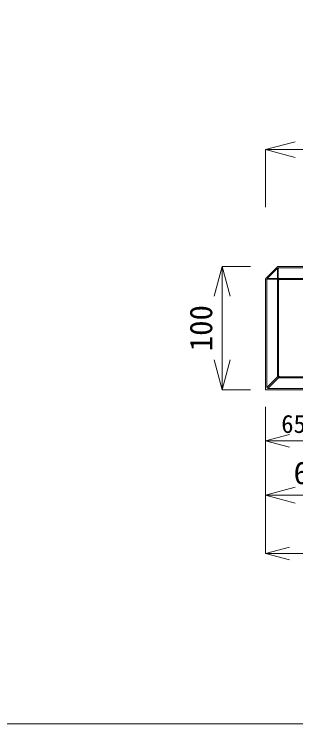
# Model space of a CAD drawing. Units: millimetres, scale not verified. Extents: x -757 to 891, y -713 to 439.
# Drawn here: x 271 to 499, y -713 to -137 of the extents above; entities that cross this region are included whole.
import ezdxf
from ezdxf.enums import TextEntityAlignment as Align

# ---------------------------------------------------------------- set-up
doc = ezdxf.new("R2010")
doc.units = ezdxf.units.MM
doc.header["$LTSCALE"] = 4
doc.linetypes.add('DASHED1', pattern=[1.8, 1.2, -0.6])
doc.layers.add('0-0', color=7, linetype='DASHED1', lineweight=9)
doc.styles.add('ＭＳ ゴシック', font='')
doc.styles.get('ＭＳ ゴシック').set_extended_font_data('MS Gothic')

msp = doc.modelspace()

# ---------------------------------------------------------------- linework, layer by layer
at = {"layer": '0-0', "linetype": 'Continuous'}
for p, q in [((474.878, -246.85), (499.027, -240.38)), ((474.878, -246.85), (589.878, -246.85)), ((474.878, -246.85), (499.027, -253.321)), ((474.878, -246.85), (474.878, -293.446)), ((439.5, -341.688), (433.03, -365.836)), ((439.5, -341.688), (439.5, -441.688)), ((439.5, -341.688), (445.971, -365.836)), ((439.5, -341.688), (462.51, -341.688)), ((475.171, -351.395), (484.586, -341.981)), ((484.613, -342.954), (476.144, -351.423)), ((484.613, -351.423), (484.613, -342.954)), ((485.209, -342.688), (485.209, -351.276)), ((573.581, -342.688), (485.209, -342.688)), ((485.293, -341.688), (578.628, -341.688)), ((485.324, -351.39), (485.209, -351.276)), ((474.878, -441.688), (474.878, -352.102)), ((475.878, -352.019), (475.878, -439.945)), ((484.466, -352.019), (475.878, -352.019)), ((476.144, -351.423), (484.613, -351.423)), ((484.466, -352.019), (484.58, -352.134)), ((484.58, -431.243), (484.58, -352.134)), ((485.324, -352.134), (484.58, -352.134)), ((485.324, -351.39), (485.324, -352.134)), ((485.324, -351.39), (571.858, -351.39)), ((485.324, -352.134), (485.324, -431.243)), ((571.858, -352.134), (485.324, -352.134)), ((439.5, -441.688), (433.03, -417.54)), ((439.5, -441.688), (445.971, -417.54)), ((475.878, -439.945), (484.58, -431.243)), ((485.324, -431.986), (476.622, -440.688)), ((484.58, -431.243), (485.324, -431.243)), ((485.324, -431.243), (533.816, -431.243)), ((485.324, -431.243), (485.324, -431.986)), ((533.816, -431.986), (485.324, -431.986)), ((439.5, -441.688), (462.51, -441.688)), ((474.878, -441.688), (532.982, -441.688)), ((533.112, -440.688), (476.622, -440.688)), ((474.878, -483.18), (474.878, -455.526)), ((474.878, -483.18), (494.197, -478.004)), ((474.878, -527.276), (474.878, -482.483)), ((474.878, -483.18), (540.378, -483.18)), ((474.878, -483.18), (494.197, -488.356)), ((474.878, -527.276), (499.027, -520.806)), ((538.808, -527.276), (474.878, -527.276)), ((474.878, -527.276), (499.027, -533.747)), ((474.878, -574.735), (474.878, -527.276)), ((474.878, -574.735), (494.197, -569.559)), ((474.878, -574.735), (774.878, -574.735)), ((474.878, -574.735), (494.197, -579.912))]:
    msp.add_line(p, q, dxfattribs=at)
msp.add_lwpolyline([(-757.269, -712.889), (890.731, -712.889), (890.731, 439.111), (-757.269, 439.111)], close=True, dxfattribs=at)
for centre, start, end in [((485.293, -342.688), 90, 135), ((475.878, -352.102), 135, 180)]:
    msp.add_arc(centre, 1, start, end, dxfattribs=at)
for centre, major_axis, ratio, start_param, end_param in [((485.209, -344.034), (0, -1.345), 0.743294, 2.5023971, 3.1415927), ((485.209, -352.019), (0.707, 0.707), 0.617802, 1.0173898, 2.1242028), ((485.209, -352.019), (1, 0), 0.743294, 1.5707963, 2.2099919), ((477.224, -352.019), (-1.345, 0), 0.743294, 6.2831853, 6.9223808), ((485.209, -352.019), (0, 1), 0.743294, 0.9316008, 1.5707963), ((485.324, -352.134), (-0.707, -0.707), 0.617802, 1.0173898, 2.1242028), ((485.324, -431.243), (0.707, -0.707), 0.617802, 1.0173898, 2.1242028), ((477.224, -439.343), (-1.145, -1.145), 0.617802, 5.7297788, 6.8365918)]:
    msp.add_ellipse(centre, major_axis=major_axis, ratio=ratio, start_param=start_param, end_param=end_param, dxfattribs=at)

# ---------------------------------------------------------------- texts
at = {"layer": '0-0', "style": 'ＭＳ ゴシック'}
msp.add_text('100', height=18.33, rotation=90, dxfattribs=at).set_placement((437, -410.438), align=Align.BOTTOM_LEFT)
for s, height, p in [('65.5', 14.66, (487.628, -481.18)), ('64', 18.33, (497.619, -523.829))]:
    msp.add_text(s, height=height, dxfattribs=at).set_placement(p, align=Align.BOTTOM_LEFT)

doc.saveas('drawing.dxf')
